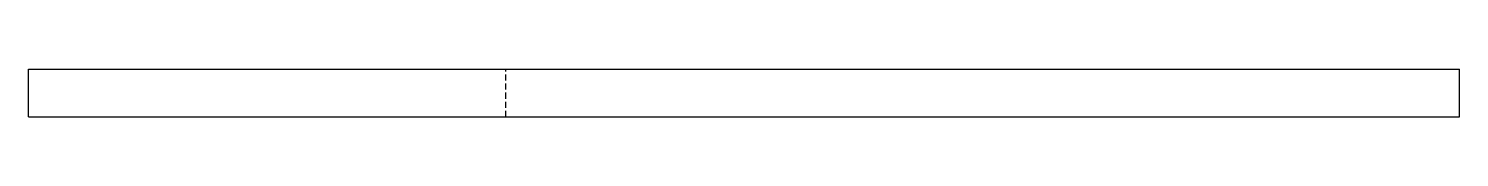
# Model space of a CAD drawing. Header units: millimetres. Extents: x -100 to 200, y -10 to 0.
import ezdxf

# ---------------------------------------------------------------- set-up
doc = ezdxf.new("R2010")
doc.units = ezdxf.units.MM
doc.linetypes.add('HIDDEN', pattern=[1.905, 1.27, -0.635])
doc.layers.add('CONTORNO', color=7, linetype='Continuous')
doc.layers.add('LINHA', color=2, linetype='HIDDEN')

msp = doc.modelspace()

# ---------------------------------------------------------------- linework, layer by layer
at = {"layer": 'CONTORNO'}
for p, q in [((-100.32, -10), (-100.32, 0)), ((-100.32, 0), (200, 0)), ((200, -10), (200, 0)), ((-100.32, -10), (200, -10))]:
    msp.add_line(p, q, dxfattribs=at)
at = {"layer": 'LINHA'}
msp.add_line((-0.16, -10), (-0.16, 0), dxfattribs=at)

doc.saveas('drawing.dxf')
